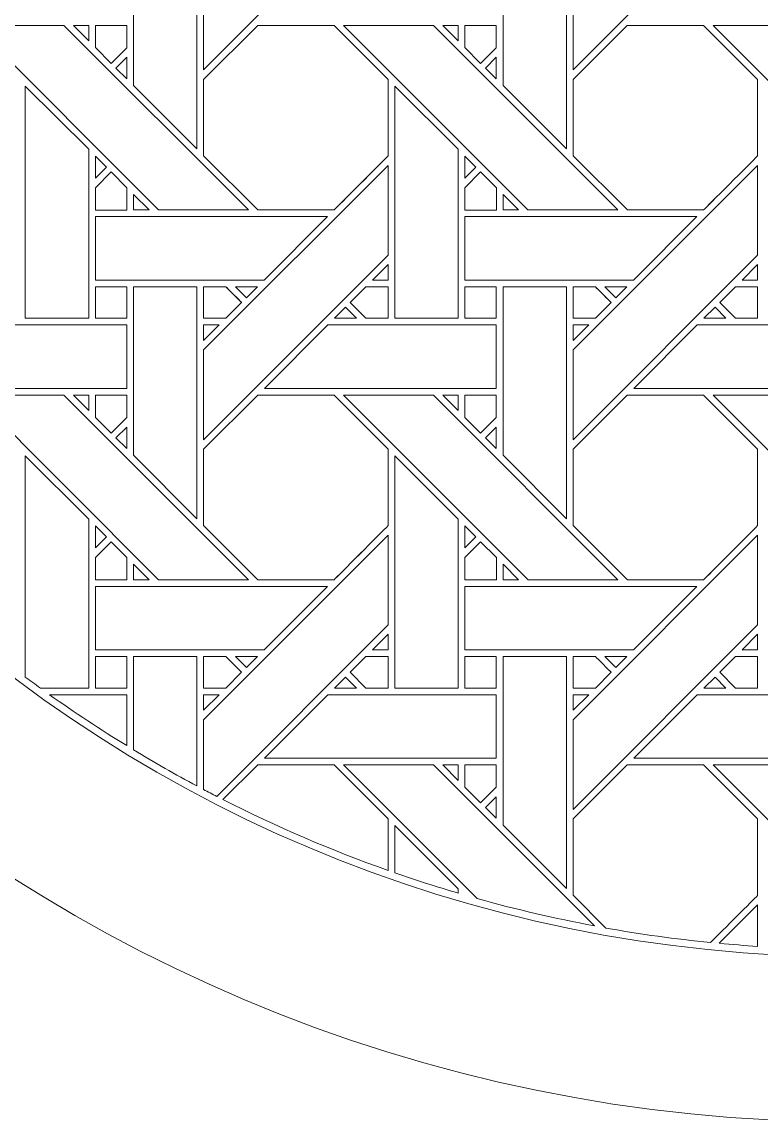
# Model space of a CAD drawing. Header units: inches. Extents: x 8.38 to 16.38, y 5.09 to 13.09.
# Drawn here: x 10.256 to 12.154, y 5.095 to 7.917 of the extents above; entities that cross this region are included whole.
import ezdxf

# ---------------------------------------------------------------- set-up
doc = ezdxf.new("R2010")
doc.units = ezdxf.units.IN
doc.header["$MEASUREMENT"] = 0
doc.layers.add('Design', color=7, linetype='Continuous', lineweight=0)

msp = doc.modelspace()

# ---------------------------------------------------------------- linework, layer by layer
at = {"layer": 'Design'}
for points, knots in [([(12.3829, 13.0948), (10.1737, 13.0948), (8.3829, 11.3039), (8.3829, 9.0948), (8.3829, 6.8856), (10.1737, 5.0948), (12.3829, 5.0948), (14.592, 5.0948), (16.3829, 6.8856), (16.3829, 9.0948), (16.3829, 11.3039), (14.592, 13.0948), (12.3829, 13.0948)], [0, 0, 0, 0, 1, 1, 1, 2, 2, 2, 3, 3, 3, 4, 4, 4, 4]), ([(12.3829, 12.6711), (10.4077, 12.6711), (8.8066, 11.0699), (8.8066, 9.0948), (8.8066, 7.1196), (10.4077, 5.5185), (12.3829, 5.5185), (14.358, 5.5185), (15.9592, 7.1196), (15.9592, 9.0948), (15.9592, 11.0699), (14.358, 12.6711), (12.3829, 12.6711)], [0, 0, 0, 0, 1, 1, 1, 2, 2, 2, 3, 3, 3, 4, 4, 4, 4]), ([(10.7229, 8.0244), (10.7229, 8.0244), (11.1966, 8.498), (11.1966, 8.498), (11.1966, 8.498), (11.1966, 8.2679), (11.1966, 8.2679), (11.1966, 8.2679), (10.7229, 7.7943), (10.7229, 7.7943), (10.7229, 7.7943), (10.7229, 8.0244), (10.7229, 8.0244)], [0, 0, 0, 0, 1, 1, 1, 2, 2, 2, 3, 3, 3, 4, 4, 4, 4]), ([(11.6717, 8.0244), (11.6717, 8.0244), (12.1453, 8.498), (12.1453, 8.498), (12.1453, 8.498), (12.1453, 8.2679), (12.1453, 8.2679), (12.1453, 8.2679), (11.6717, 7.7943), (11.6717, 7.7943), (11.6717, 7.7943), (11.6717, 8.0244), (11.6717, 8.0244)], [0, 0, 0, 0, 1, 1, 1, 2, 2, 2, 3, 3, 3, 4, 4, 4, 4]), ([(10.7058, 8.1865), (10.7058, 8.1865), (10.7058, 7.5914), (10.7058, 7.5914), (10.7058, 7.5914), (10.5429, 7.7543), (10.5429, 7.7543), (10.5429, 7.7543), (10.5429, 8.1865), (10.5429, 8.1865), (10.5429, 8.1865), (10.7058, 8.1865), (10.7058, 8.1865)], [0, 0, 0, 0, 1, 1, 1, 2, 2, 2, 3, 3, 3, 4, 4, 4, 4]), ([(11.6545, 8.1865), (11.6545, 8.1865), (11.6545, 7.5914), (11.6545, 7.5914), (11.6545, 7.5914), (11.4916, 7.7543), (11.4916, 7.7543), (11.4916, 7.7543), (11.4916, 8.1865), (11.4916, 8.1865), (11.4916, 8.1865), (11.6545, 8.1865), (11.6545, 8.1865)], [0, 0, 0, 0, 1, 1, 1, 2, 2, 2, 3, 3, 3, 4, 4, 4, 4]), ([(10.1334, 7.9086), (10.1334, 7.9086), (10.3643, 7.9086), (10.3643, 7.9086), (10.3643, 7.9086), (10.838, 7.435), (10.838, 7.435), (10.838, 7.435), (10.6069, 7.435), (10.6069, 7.435), (10.6069, 7.435), (10.1334, 7.9086), (10.1334, 7.9086)], [0, 0, 0, 0, 1, 1, 1, 2, 2, 2, 3, 3, 3, 4, 4, 4, 4]), ([(10.4279, 7.9086), (10.4279, 7.9086), (10.4279, 7.8688), (10.4279, 7.8688), (10.4279, 7.8688), (10.3884, 7.9086), (10.3884, 7.9086), (10.3884, 7.9086), (10.4279, 7.9086), (10.4279, 7.9086)], [0, 0, 0, 0, 1, 1, 1, 2, 2, 2, 3, 3, 3, 3]), ([(10.5253, 7.9086), (10.5253, 7.9086), (10.5253, 7.851), (10.5253, 7.851), (10.5253, 7.851), (10.4854, 7.8111), (10.4854, 7.8111), (10.4854, 7.8111), (10.445, 7.8514), (10.445, 7.8514), (10.445, 7.8514), (10.445, 7.9086), (10.445, 7.9086), (10.445, 7.9086), (10.5253, 7.9086), (10.5253, 7.9086)], [0, 0, 0, 0, 1, 1, 1, 2, 2, 2, 3, 3, 3, 4, 4, 4, 5, 5, 5, 5]), ([(10.4854, 7.8111), (10.4854, 7.8111), (10.445, 7.8514), (10.445, 7.8514), (10.445, 7.8514), (10.445, 7.9086), (10.445, 7.9086), (10.445, 7.9086), (10.5253, 7.9086), (10.5253, 7.9086), (10.5253, 7.9086), (10.5253, 7.851), (10.5253, 7.851), (10.5253, 7.851), (10.4854, 7.8111), (10.4854, 7.8111)], [0, 0, 0, 0, 1, 1, 1, 2, 2, 2, 3, 3, 3, 4, 4, 4, 5, 5, 5, 5]), ([(10.8616, 7.9086), (10.8616, 7.9086), (11.0578, 7.9086), (11.0578, 7.9086), (11.0578, 7.9086), (11.1966, 7.7699), (11.1966, 7.7699), (11.1966, 7.7699), (11.1966, 7.5737), (11.1966, 7.5737), (11.1788, 7.5557), (11.0669, 7.444), (11.0579, 7.435), (11.0579, 7.435), (10.8622, 7.435), (10.8622, 7.435), (10.8622, 7.435), (10.7229, 7.5742), (10.7229, 7.5742), (10.7229, 7.5742), (10.7229, 7.7699), (10.7229, 7.7699), (10.7229, 7.7699), (10.8616, 7.9086), (10.8616, 7.9086)], [0, 0, 0, 0, 1, 1, 1, 2, 2, 2, 3, 3, 3, 4, 4, 4, 5, 5, 5, 6, 6, 6, 7, 7, 7, 8, 8, 8, 8]), ([(10.7229, 7.5742), (10.7229, 7.5742), (10.7229, 7.7699), (10.7229, 7.7699), (10.7229, 7.7699), (10.8616, 7.9086), (10.8616, 7.9086), (10.8616, 7.9086), (11.0578, 7.9086), (11.0578, 7.9086), (11.0578, 7.9086), (11.1966, 7.7699), (11.1966, 7.7699), (11.1966, 7.7699), (11.1966, 7.5737), (11.1966, 7.5737), (11.1786, 7.5555), (11.0667, 7.4438), (11.0579, 7.435), (11.0579, 7.435), (10.8622, 7.435), (10.8622, 7.435), (10.8622, 7.435), (10.7229, 7.5742), (10.7229, 7.5742)], [0, 0, 0, 0, 1, 1, 1, 2, 2, 2, 3, 3, 3, 4, 4, 4, 5, 5, 5, 6, 6, 6, 7, 7, 7, 8, 8, 8, 8]), ([(11.0821, 7.9086), (11.0821, 7.9086), (11.313, 7.9086), (11.313, 7.9086), (11.313, 7.9086), (11.7867, 7.435), (11.7867, 7.435), (11.7867, 7.435), (11.5556, 7.435), (11.5556, 7.435), (11.5556, 7.435), (11.0821, 7.9086), (11.0821, 7.9086)], [0, 0, 0, 0, 1, 1, 1, 2, 2, 2, 3, 3, 3, 4, 4, 4, 4]), ([(11.3766, 7.9086), (11.3766, 7.9086), (11.3766, 7.8688), (11.3766, 7.8688), (11.3766, 7.8688), (11.3372, 7.9086), (11.3372, 7.9086), (11.3372, 7.9086), (11.3766, 7.9086), (11.3766, 7.9086)], [0, 0, 0, 0, 1, 1, 1, 2, 2, 2, 3, 3, 3, 3]), ([(11.474, 7.9086), (11.474, 7.9086), (11.474, 7.851), (11.474, 7.851), (11.474, 7.851), (11.4341, 7.8111), (11.4341, 7.8111), (11.4341, 7.8111), (11.3938, 7.8514), (11.3938, 7.8514), (11.3938, 7.8514), (11.3938, 7.9086), (11.3938, 7.9086), (11.3938, 7.9086), (11.474, 7.9086), (11.474, 7.9086)], [0, 0, 0, 0, 1, 1, 1, 2, 2, 2, 3, 3, 3, 4, 4, 4, 5, 5, 5, 5]), ([(11.4341, 7.8111), (11.4341, 7.8111), (11.3938, 7.8514), (11.3938, 7.8514), (11.3938, 7.8514), (11.3938, 7.9086), (11.3938, 7.9086), (11.3938, 7.9086), (11.474, 7.9086), (11.474, 7.9086), (11.474, 7.9086), (11.474, 7.851), (11.474, 7.851), (11.474, 7.851), (11.4341, 7.8111), (11.4341, 7.8111)], [0, 0, 0, 0, 1, 1, 1, 2, 2, 2, 3, 3, 3, 4, 4, 4, 5, 5, 5, 5]), ([(11.8104, 7.9086), (11.8104, 7.9086), (12.0066, 7.9086), (12.0066, 7.9086), (12.0066, 7.9086), (12.1453, 7.7699), (12.1453, 7.7699), (12.1453, 7.7699), (12.1453, 7.5737), (12.1453, 7.5737), (12.1275, 7.5557), (12.0156, 7.444), (12.0066, 7.435), (12.0066, 7.435), (11.8109, 7.435), (11.8109, 7.435), (11.8109, 7.435), (11.6717, 7.5742), (11.6717, 7.5742), (11.6717, 7.5742), (11.6717, 7.7699), (11.6717, 7.7699), (11.6717, 7.7699), (11.8104, 7.9086), (11.8104, 7.9086)], [0, 0, 0, 0, 1, 1, 1, 2, 2, 2, 3, 3, 3, 4, 4, 4, 5, 5, 5, 6, 6, 6, 7, 7, 7, 8, 8, 8, 8]), ([(11.6717, 7.5742), (11.6717, 7.5742), (11.6717, 7.7699), (11.6717, 7.7699), (11.6717, 7.7699), (11.8104, 7.9086), (11.8104, 7.9086), (11.8104, 7.9086), (12.0066, 7.9086), (12.0066, 7.9086), (12.0066, 7.9086), (12.1453, 7.7699), (12.1453, 7.7699), (12.1453, 7.7699), (12.1453, 7.5737), (12.1453, 7.5737), (12.1274, 7.5556), (12.0155, 7.4439), (12.0066, 7.435), (12.0066, 7.435), (11.8109, 7.435), (11.8109, 7.435), (11.8109, 7.435), (11.6717, 7.5742), (11.6717, 7.5742)], [0, 0, 0, 0, 1, 1, 1, 2, 2, 2, 3, 3, 3, 4, 4, 4, 5, 5, 5, 6, 6, 6, 7, 7, 7, 8, 8, 8, 8]), ([(12.0308, 7.9086), (12.0308, 7.9086), (12.2618, 7.9086), (12.2618, 7.9086), (12.2618, 7.9086), (12.7354, 7.435), (12.7354, 7.435), (12.7354, 7.435), (12.5044, 7.435), (12.5044, 7.435), (12.5044, 7.435), (12.0308, 7.9086), (12.0308, 7.9086)], [0, 0, 0, 0, 1, 1, 1, 2, 2, 2, 3, 3, 3, 4, 4, 4, 4]), ([(10.5253, 7.8268), (10.5253, 7.8268), (10.5253, 7.7716), (10.5253, 7.7716), (10.5253, 7.7716), (10.4976, 7.799), (10.4976, 7.799), (10.4976, 7.799), (10.5253, 7.8268), (10.5253, 7.8268)], [0, 0, 0, 0, 1, 1, 1, 2, 2, 2, 3, 3, 3, 3]), ([(11.4741, 7.8268), (11.4741, 7.8268), (11.4741, 7.7716), (11.4741, 7.7716), (11.4741, 7.7716), (11.4463, 7.799), (11.4463, 7.799), (11.4463, 7.799), (11.4741, 7.8268), (11.4741, 7.8268)], [0, 0, 0, 0, 1, 1, 1, 2, 2, 2, 3, 3, 3, 3]), ([(10.4278, 7.5906), (10.4278, 7.5906), (10.4278, 7.157), (10.4278, 7.157), (10.4278, 7.157), (10.265, 7.157), (10.265, 7.157), (10.265, 7.157), (10.265, 7.7528), (10.265, 7.7528), (10.265, 7.7528), (10.4278, 7.5906), (10.4278, 7.5906)], [0, 0, 0, 0, 1, 1, 1, 2, 2, 2, 3, 3, 3, 4, 4, 4, 4]), ([(11.3765, 7.5906), (11.3765, 7.5906), (11.3765, 7.157), (11.3765, 7.157), (11.3765, 7.157), (11.2137, 7.157), (11.2137, 7.157), (11.2137, 7.157), (11.2137, 7.7528), (11.2137, 7.7528), (11.2137, 7.7528), (11.3765, 7.5906), (11.3765, 7.5906)], [0, 0, 0, 0, 1, 1, 1, 2, 2, 2, 3, 3, 3, 4, 4, 4, 4]), ([(10.4451, 7.5164), (10.4451, 7.5164), (10.4451, 7.5732), (10.4451, 7.5732), (10.4451, 7.5732), (10.4733, 7.5446), (10.4733, 7.5446), (10.4733, 7.5446), (10.4451, 7.5164), (10.4451, 7.5164)], [0, 0, 0, 0, 1, 1, 1, 2, 2, 2, 3, 3, 3, 3]), ([(11.3938, 7.5164), (11.3938, 7.5164), (11.3938, 7.5732), (11.3938, 7.5732), (11.3938, 7.5732), (11.422, 7.5446), (11.422, 7.5446), (11.422, 7.5446), (11.3938, 7.5164), (11.3938, 7.5164)], [0, 0, 0, 0, 1, 1, 1, 2, 2, 2, 3, 3, 3, 3]), ([(10.7229, 7.0756), (10.7229, 7.0756), (11.1966, 7.5492), (11.1966, 7.5492), (11.1966, 7.5492), (11.1966, 7.3192), (11.1966, 7.3192), (11.1966, 7.3192), (10.7229, 6.8455), (10.7229, 6.8455), (10.7229, 6.8455), (10.7229, 7.0756), (10.7229, 7.0756)], [0, 0, 0, 0, 1, 1, 1, 2, 2, 2, 3, 3, 3, 4, 4, 4, 4]), ([(11.6717, 7.0756), (11.6717, 7.0756), (12.1453, 7.5492), (12.1453, 7.5492), (12.1453, 7.5492), (12.1453, 7.3192), (12.1453, 7.3192), (12.1453, 7.3192), (11.6717, 6.8455), (11.6717, 6.8455), (11.6717, 6.8455), (11.6717, 7.0756), (11.6717, 7.0756)], [0, 0, 0, 0, 1, 1, 1, 2, 2, 2, 3, 3, 3, 4, 4, 4, 4]), ([(10.4451, 7.4347), (10.4451, 7.4347), (10.4451, 7.492), (10.4451, 7.492), (10.4451, 7.492), (10.4854, 7.5323), (10.4854, 7.5323), (10.4854, 7.5323), (10.5257, 7.492), (10.5257, 7.492), (10.5257, 7.492), (10.5257, 7.4347), (10.5257, 7.4347), (10.5257, 7.4347), (10.4451, 7.4347), (10.4451, 7.4347)], [0, 0, 0, 0, 1, 1, 1, 2, 2, 2, 3, 3, 3, 4, 4, 4, 5, 5, 5, 5]), ([(10.4451, 7.4347), (10.4451, 7.4347), (10.4451, 7.492), (10.4451, 7.492), (10.4451, 7.492), (10.4854, 7.5323), (10.4854, 7.5323), (10.4854, 7.5323), (10.5257, 7.492), (10.5257, 7.492), (10.5257, 7.492), (10.5257, 7.4347), (10.5257, 7.4347), (10.5257, 7.4347), (10.4451, 7.4347), (10.4451, 7.4347)], [0, 0, 0, 0, 1, 1, 1, 2, 2, 2, 3, 3, 3, 4, 4, 4, 5, 5, 5, 5]), ([(11.3938, 7.4347), (11.3938, 7.4347), (11.3938, 7.492), (11.3938, 7.492), (11.3938, 7.492), (11.4341, 7.5323), (11.4341, 7.5323), (11.4341, 7.5323), (11.4745, 7.492), (11.4745, 7.492), (11.4745, 7.492), (11.4745, 7.4347), (11.4745, 7.4347), (11.4745, 7.4347), (11.3938, 7.4347), (11.3938, 7.4347)], [0, 0, 0, 0, 1, 1, 1, 2, 2, 2, 3, 3, 3, 4, 4, 4, 5, 5, 5, 5]), ([(11.3938, 7.4347), (11.3938, 7.4347), (11.3938, 7.492), (11.3938, 7.492), (11.3938, 7.492), (11.4341, 7.5323), (11.4341, 7.5323), (11.4341, 7.5323), (11.4745, 7.492), (11.4745, 7.492), (11.4745, 7.492), (11.4745, 7.4347), (11.4745, 7.4347), (11.4745, 7.4347), (11.3938, 7.4347), (11.3938, 7.4347)], [0, 0, 0, 0, 1, 1, 1, 2, 2, 2, 3, 3, 3, 4, 4, 4, 5, 5, 5, 5]), ([(10.5827, 7.4349), (10.5827, 7.4349), (10.543, 7.4349), (10.543, 7.4349), (10.543, 7.4349), (10.543, 7.4747), (10.543, 7.4747), (10.543, 7.4747), (10.5827, 7.4349), (10.5827, 7.4349)], [0, 0, 0, 0, 1, 1, 1, 2, 2, 2, 3, 3, 3, 3]), ([(11.5314, 7.4349), (11.5314, 7.4349), (11.4917, 7.4349), (11.4917, 7.4349), (11.4917, 7.4349), (11.4917, 7.4747), (11.4917, 7.4747), (11.4917, 7.4747), (11.5314, 7.4349), (11.5314, 7.4349)], [0, 0, 0, 0, 1, 1, 1, 2, 2, 2, 3, 3, 3, 3]), ([(10.4451, 7.255), (10.4451, 7.255), (10.4451, 7.4177), (10.4451, 7.4177), (10.4451, 7.4177), (11.0408, 7.4177), (11.0408, 7.4177), (11.0408, 7.4177), (10.8781, 7.255), (10.8781, 7.255), (10.8781, 7.255), (10.4451, 7.255), (10.4451, 7.255)], [0, 0, 0, 0, 1, 1, 1, 2, 2, 2, 3, 3, 3, 4, 4, 4, 4]), ([(11.3938, 7.255), (11.3938, 7.255), (11.3938, 7.4177), (11.3938, 7.4177), (11.3938, 7.4177), (11.9895, 7.4177), (11.9895, 7.4177), (11.9895, 7.4177), (11.8268, 7.255), (11.8268, 7.255), (11.8268, 7.255), (11.3938, 7.255), (11.3938, 7.255)], [0, 0, 0, 0, 1, 1, 1, 2, 2, 2, 3, 3, 3, 4, 4, 4, 4]), ([(11.1568, 7.255), (11.1568, 7.255), (11.1966, 7.2948), (11.1966, 7.2948), (11.1966, 7.2948), (11.1966, 7.255), (11.1966, 7.255), (11.1966, 7.255), (11.1568, 7.255), (11.1568, 7.255)], [0, 0, 0, 0, 1, 1, 1, 2, 2, 2, 3, 3, 3, 3]), ([(12.1056, 7.255), (12.1056, 7.255), (12.1453, 7.2948), (12.1453, 7.2948), (12.1453, 7.2948), (12.1453, 7.255), (12.1453, 7.255), (12.1453, 7.255), (12.1056, 7.255), (12.1056, 7.255)], [0, 0, 0, 0, 1, 1, 1, 2, 2, 2, 3, 3, 3, 3]), ([(10.5253, 7.1569), (10.5253, 7.1569), (10.4451, 7.1569), (10.4451, 7.1569), (10.4451, 7.1569), (10.4451, 7.2377), (10.4451, 7.2377), (10.4451, 7.2377), (10.5253, 7.2377), (10.5253, 7.2377), (10.5253, 7.2377), (10.5253, 7.1569), (10.5253, 7.1569)], [0, 0, 0, 0, 1, 1, 1, 2, 2, 2, 3, 3, 3, 4, 4, 4, 4]), ([(10.4451, 7.2377), (10.4451, 7.2377), (10.5253, 7.2377), (10.5253, 7.2377), (10.5253, 7.2377), (10.5253, 7.1569), (10.5253, 7.1569), (10.5253, 7.1569), (10.4451, 7.1569), (10.4451, 7.1569), (10.4451, 7.1569), (10.4451, 7.2377), (10.4451, 7.2377)], [0, 0, 0, 0, 1, 1, 1, 2, 2, 2, 3, 3, 3, 4, 4, 4, 4]), ([(10.7058, 7.2377), (10.7058, 7.2377), (10.7058, 6.6426), (10.7058, 6.6426), (10.7058, 6.6426), (10.5429, 6.8055), (10.5429, 6.8055), (10.5429, 6.8055), (10.5429, 7.2377), (10.5429, 7.2377), (10.5429, 7.2377), (10.7058, 7.2377), (10.7058, 7.2377)], [0, 0, 0, 0, 1, 1, 1, 2, 2, 2, 3, 3, 3, 4, 4, 4, 4]), ([(10.78, 7.2377), (10.7851, 7.2326), (10.8159, 7.2018), (10.8203, 7.1974), (10.8203, 7.1974), (10.7799, 7.1569), (10.7799, 7.1569), (10.7799, 7.1569), (10.7229, 7.1569), (10.7229, 7.1569), (10.7229, 7.1569), (10.7229, 7.2377), (10.7229, 7.2377), (10.7229, 7.2377), (10.78, 7.2377), (10.78, 7.2377)], [0, 0, 0, 0, 1, 1, 1, 2, 2, 2, 3, 3, 3, 4, 4, 4, 5, 5, 5, 5]), ([(10.8203, 7.1974), (10.8203, 7.1974), (10.7799, 7.1569), (10.7799, 7.1569), (10.7799, 7.1569), (10.7229, 7.1569), (10.7229, 7.1569), (10.7229, 7.1569), (10.7229, 7.2377), (10.7229, 7.2377), (10.7229, 7.2377), (10.78, 7.2377), (10.78, 7.2377), (10.7855, 7.2323), (10.8203, 7.1974), (10.8203, 7.1974)], [0, 0, 0, 0, 1, 1, 1, 2, 2, 2, 3, 3, 3, 4, 4, 4, 5, 5, 5, 5]), ([(10.8044, 7.2377), (10.8044, 7.2377), (10.8608, 7.2377), (10.8608, 7.2377), (10.8608, 7.2377), (10.8325, 7.2096), (10.8325, 7.2096), (10.8325, 7.2096), (10.8044, 7.2377), (10.8044, 7.2377)], [0, 0, 0, 0, 1, 1, 1, 2, 2, 2, 3, 3, 3, 3]), ([(11.1395, 7.1569), (11.1395, 7.1569), (11.0991, 7.1973), (11.0991, 7.1973), (11.0991, 7.1973), (11.1396, 7.2377), (11.1396, 7.2377), (11.1396, 7.2377), (11.1966, 7.2377), (11.1966, 7.2377), (11.1966, 7.2377), (11.1966, 7.1569), (11.1966, 7.1569), (11.1966, 7.1569), (11.1395, 7.1569), (11.1395, 7.1569)], [0, 0, 0, 0, 1, 1, 1, 2, 2, 2, 3, 3, 3, 4, 4, 4, 5, 5, 5, 5]), ([(11.0991, 7.1973), (11.0991, 7.1973), (11.1396, 7.2377), (11.1396, 7.2377), (11.1396, 7.2377), (11.1966, 7.2377), (11.1966, 7.2377), (11.1966, 7.2377), (11.1966, 7.1569), (11.1966, 7.1569), (11.1966, 7.1569), (11.1395, 7.1569), (11.1395, 7.1569), (11.1395, 7.1569), (11.0991, 7.1973), (11.0991, 7.1973)], [0, 0, 0, 0, 1, 1, 1, 2, 2, 2, 3, 3, 3, 4, 4, 4, 5, 5, 5, 5]), ([(11.474, 7.1569), (11.474, 7.1569), (11.3938, 7.1569), (11.3938, 7.1569), (11.3938, 7.1569), (11.3938, 7.2377), (11.3938, 7.2377), (11.3938, 7.2377), (11.474, 7.2377), (11.474, 7.2377), (11.474, 7.2377), (11.474, 7.1569), (11.474, 7.1569)], [0, 0, 0, 0, 1, 1, 1, 2, 2, 2, 3, 3, 3, 4, 4, 4, 4]), ([(11.3938, 7.2377), (11.3938, 7.2377), (11.474, 7.2377), (11.474, 7.2377), (11.474, 7.2377), (11.474, 7.1569), (11.474, 7.1569), (11.474, 7.1569), (11.3938, 7.1569), (11.3938, 7.1569), (11.3938, 7.1569), (11.3938, 7.2377), (11.3938, 7.2377)], [0, 0, 0, 0, 1, 1, 1, 2, 2, 2, 3, 3, 3, 4, 4, 4, 4]), ([(11.6545, 7.2377), (11.6545, 7.2377), (11.6545, 6.6426), (11.6545, 6.6426), (11.6545, 6.6426), (11.4916, 6.8055), (11.4916, 6.8055), (11.4916, 6.8055), (11.4916, 7.2377), (11.4916, 7.2377), (11.4916, 7.2377), (11.6545, 7.2377), (11.6545, 7.2377)], [0, 0, 0, 0, 1, 1, 1, 2, 2, 2, 3, 3, 3, 4, 4, 4, 4]), ([(11.7287, 7.2377), (11.7339, 7.2326), (11.7646, 7.2018), (11.7691, 7.1974), (11.7691, 7.1974), (11.7286, 7.1569), (11.7286, 7.1569), (11.7286, 7.1569), (11.6717, 7.1569), (11.6717, 7.1569), (11.6717, 7.1569), (11.6717, 7.2377), (11.6717, 7.2377), (11.6717, 7.2377), (11.7287, 7.2377), (11.7287, 7.2377)], [0, 0, 0, 0, 1, 1, 1, 2, 2, 2, 3, 3, 3, 4, 4, 4, 5, 5, 5, 5]), ([(11.6717, 7.2377), (11.6717, 7.2377), (11.7287, 7.2377), (11.7287, 7.2377), (11.734, 7.2325), (11.7648, 7.2017), (11.7691, 7.1974), (11.7691, 7.1974), (11.7286, 7.1569), (11.7286, 7.1569), (11.7286, 7.1569), (11.6717, 7.1569), (11.6717, 7.1569), (11.6717, 7.1569), (11.6717, 7.2377), (11.6717, 7.2377)], [0, 0, 0, 0, 1, 1, 1, 2, 2, 2, 3, 3, 3, 4, 4, 4, 5, 5, 5, 5]), ([(11.8096, 7.2377), (11.8096, 7.2377), (11.7813, 7.2096), (11.7813, 7.2096), (11.7813, 7.2096), (11.7531, 7.2377), (11.7531, 7.2377), (11.7531, 7.2377), (11.8096, 7.2377), (11.8096, 7.2377)], [0, 0, 0, 0, 1, 1, 1, 2, 2, 2, 3, 3, 3, 3]), ([(12.1453, 7.2377), (12.1453, 7.2377), (12.1453, 7.1569), (12.1453, 7.1569), (12.1453, 7.1569), (12.0882, 7.1569), (12.0882, 7.1569), (12.0882, 7.1569), (12.0479, 7.1973), (12.0479, 7.1973), (12.0479, 7.1973), (12.0883, 7.2377), (12.0883, 7.2377), (12.0883, 7.2377), (12.1453, 7.2377), (12.1453, 7.2377)], [0, 0, 0, 0, 1, 1, 1, 2, 2, 2, 3, 3, 3, 4, 4, 4, 5, 5, 5, 5]), ([(12.0479, 7.1973), (12.0479, 7.1973), (12.0883, 7.2377), (12.0883, 7.2377), (12.0883, 7.2377), (12.1453, 7.2377), (12.1453, 7.2377), (12.1453, 7.2377), (12.1453, 7.1569), (12.1453, 7.1569), (12.1453, 7.1569), (12.0882, 7.1569), (12.0882, 7.1569), (12.0882, 7.1569), (12.0479, 7.1973), (12.0479, 7.1973)], [0, 0, 0, 0, 1, 1, 1, 2, 2, 2, 3, 3, 3, 4, 4, 4, 5, 5, 5, 5]), ([(11.1153, 7.157), (11.1153, 7.157), (11.0588, 7.157), (11.0588, 7.157), (11.0588, 7.157), (11.087, 7.1852), (11.087, 7.1852), (11.087, 7.1852), (11.1153, 7.157), (11.1153, 7.157)], [0, 0, 0, 0, 1, 1, 1, 2, 2, 2, 3, 3, 3, 3]), ([(12.064, 7.157), (12.064, 7.157), (12.0075, 7.157), (12.0075, 7.157), (12.0075, 7.157), (12.0358, 7.1852), (12.0358, 7.1852), (12.0358, 7.1852), (12.064, 7.157), (12.064, 7.157)], [0, 0, 0, 0, 1, 1, 1, 2, 2, 2, 3, 3, 3, 3]), ([(9.93, 6.977), (9.93, 6.977), (10.0929, 7.1398), (10.0929, 7.1398), (10.0929, 7.1398), (10.5253, 7.1398), (10.5253, 7.1398), (10.5253, 7.1398), (10.5253, 6.977), (10.5253, 6.977), (10.5253, 6.977), (9.93, 6.977), (9.93, 6.977)], [0, 0, 0, 0, 1, 1, 1, 2, 2, 2, 3, 3, 3, 4, 4, 4, 4]), ([(10.7628, 7.1398), (10.7628, 7.1398), (10.7229, 7.1), (10.7229, 7.1), (10.7229, 7.1), (10.7229, 7.1398), (10.7229, 7.1398), (10.7229, 7.1398), (10.7628, 7.1398), (10.7628, 7.1398)], [0, 0, 0, 0, 1, 1, 1, 2, 2, 2, 3, 3, 3, 3]), ([(10.8788, 6.977), (10.8788, 6.977), (11.0416, 7.1398), (11.0416, 7.1398), (11.0416, 7.1398), (11.4741, 7.1398), (11.4741, 7.1398), (11.4741, 7.1398), (11.4741, 6.977), (11.4741, 6.977), (11.4741, 6.977), (10.8788, 6.977), (10.8788, 6.977)], [0, 0, 0, 0, 1, 1, 1, 2, 2, 2, 3, 3, 3, 4, 4, 4, 4]), ([(11.7115, 7.1398), (11.7115, 7.1398), (11.6717, 7.1), (11.6717, 7.1), (11.6717, 7.1), (11.6717, 7.1398), (11.6717, 7.1398), (11.6717, 7.1398), (11.7115, 7.1398), (11.7115, 7.1398)], [0, 0, 0, 0, 1, 1, 1, 2, 2, 2, 3, 3, 3, 3]), ([(11.9904, 7.1398), (11.9904, 7.1398), (12.4228, 7.1398), (12.4228, 7.1398), (12.4228, 7.1398), (12.4228, 6.977), (12.4228, 6.977), (12.4228, 6.977), (11.8275, 6.977), (11.8275, 6.977), (11.8275, 6.977), (11.9904, 7.1398), (11.9904, 7.1398)], [0, 0, 0, 0, 1, 1, 1, 2, 2, 2, 3, 3, 3, 4, 4, 4, 4]), ([(10.1334, 6.9599), (10.1334, 6.9599), (10.3643, 6.9599), (10.3643, 6.9599), (10.3643, 6.9599), (10.838, 6.4862), (10.838, 6.4862), (10.838, 6.4862), (10.6069, 6.4862), (10.6069, 6.4862), (10.6069, 6.4862), (10.1334, 6.9599), (10.1334, 6.9599)], [0, 0, 0, 0, 1, 1, 1, 2, 2, 2, 3, 3, 3, 4, 4, 4, 4]), ([(10.4279, 6.9599), (10.4279, 6.9599), (10.4279, 6.9201), (10.4279, 6.9201), (10.4279, 6.9201), (10.3884, 6.9599), (10.3884, 6.9599), (10.3884, 6.9599), (10.4279, 6.9599), (10.4279, 6.9599)], [0, 0, 0, 0, 1, 1, 1, 2, 2, 2, 3, 3, 3, 3]), ([(10.445, 6.9599), (10.445, 6.9599), (10.5253, 6.9599), (10.5253, 6.9599), (10.5253, 6.9599), (10.5253, 6.9023), (10.5253, 6.9023), (10.5253, 6.9023), (10.4854, 6.8623), (10.4854, 6.8623), (10.4854, 6.8623), (10.445, 6.9027), (10.445, 6.9027), (10.445, 6.9027), (10.445, 6.9599), (10.445, 6.9599)], [0, 0, 0, 0, 1, 1, 1, 2, 2, 2, 3, 3, 3, 4, 4, 4, 5, 5, 5, 5]), ([(10.4854, 6.8623), (10.4854, 6.8623), (10.445, 6.9027), (10.445, 6.9027), (10.445, 6.9027), (10.445, 6.9599), (10.445, 6.9599), (10.445, 6.9599), (10.5253, 6.9599), (10.5253, 6.9599), (10.5253, 6.9599), (10.5253, 6.9023), (10.5253, 6.9023), (10.5253, 6.9023), (10.4854, 6.8623), (10.4854, 6.8623)], [0, 0, 0, 0, 1, 1, 1, 2, 2, 2, 3, 3, 3, 4, 4, 4, 5, 5, 5, 5]), ([(10.7229, 6.6255), (10.7229, 6.6255), (10.7229, 6.8211), (10.7229, 6.8211), (10.7229, 6.8211), (10.8616, 6.9598), (10.8616, 6.9598), (10.8616, 6.9598), (11.0578, 6.9598), (11.0578, 6.9598), (11.0578, 6.9598), (11.1966, 6.8211), (11.1966, 6.8211), (11.1966, 6.8211), (11.1966, 6.6249), (11.1966, 6.6249), (11.1788, 6.607), (11.0669, 6.4952), (11.0579, 6.4862), (11.0579, 6.4862), (10.8622, 6.4862), (10.8622, 6.4862), (10.8622, 6.4862), (10.7229, 6.6255), (10.7229, 6.6255)], [0, 0, 0, 0, 1, 1, 1, 2, 2, 2, 3, 3, 3, 4, 4, 4, 5, 5, 5, 6, 6, 6, 7, 7, 7, 8, 8, 8, 8]), ([(10.7229, 6.8211), (10.7229, 6.8211), (10.8616, 6.9598), (10.8616, 6.9598), (10.8616, 6.9598), (11.0578, 6.9598), (11.0578, 6.9598), (11.0578, 6.9598), (11.1966, 6.8211), (11.1966, 6.8211), (11.1966, 6.8211), (11.1966, 6.6249), (11.1966, 6.6249), (11.1784, 6.6066), (11.0666, 6.4949), (11.0579, 6.4862), (11.0579, 6.4862), (10.8622, 6.4862), (10.8622, 6.4862), (10.8622, 6.4862), (10.7229, 6.6255), (10.7229, 6.6255), (10.7229, 6.6255), (10.7229, 6.8211), (10.7229, 6.8211)], [0, 0, 0, 0, 1, 1, 1, 2, 2, 2, 3, 3, 3, 4, 4, 4, 5, 5, 5, 6, 6, 6, 7, 7, 7, 8, 8, 8, 8]), ([(11.0821, 6.9599), (11.0821, 6.9599), (11.313, 6.9599), (11.313, 6.9599), (11.313, 6.9599), (11.7867, 6.4862), (11.7867, 6.4862), (11.7867, 6.4862), (11.5557, 6.4862), (11.5557, 6.4862), (11.5557, 6.4862), (11.0821, 6.9599), (11.0821, 6.9599)], [0, 0, 0, 0, 1, 1, 1, 2, 2, 2, 3, 3, 3, 4, 4, 4, 4]), ([(11.3766, 6.9599), (11.3766, 6.9599), (11.3766, 6.9201), (11.3766, 6.9201), (11.3766, 6.9201), (11.3372, 6.9599), (11.3372, 6.9599), (11.3372, 6.9599), (11.3766, 6.9599), (11.3766, 6.9599)], [0, 0, 0, 0, 1, 1, 1, 2, 2, 2, 3, 3, 3, 3]), ([(11.474, 6.9599), (11.474, 6.9599), (11.474, 6.9023), (11.474, 6.9023), (11.474, 6.9023), (11.4341, 6.8623), (11.4341, 6.8623), (11.4341, 6.8623), (11.3938, 6.9027), (11.3938, 6.9027), (11.3938, 6.9027), (11.3938, 6.9599), (11.3938, 6.9599), (11.3938, 6.9599), (11.474, 6.9599), (11.474, 6.9599)], [0, 0, 0, 0, 1, 1, 1, 2, 2, 2, 3, 3, 3, 4, 4, 4, 5, 5, 5, 5]), ([(11.4341, 6.8623), (11.4341, 6.8623), (11.3938, 6.9027), (11.3938, 6.9027), (11.3938, 6.9027), (11.3938, 6.9599), (11.3938, 6.9599), (11.3938, 6.9599), (11.474, 6.9599), (11.474, 6.9599), (11.474, 6.9599), (11.474, 6.9023), (11.474, 6.9023), (11.474, 6.9023), (11.4341, 6.8623), (11.4341, 6.8623)], [0, 0, 0, 0, 1, 1, 1, 2, 2, 2, 3, 3, 3, 4, 4, 4, 5, 5, 5, 5]), ([(11.8104, 6.9598), (11.8104, 6.9598), (12.0066, 6.9598), (12.0066, 6.9598), (12.0066, 6.9598), (12.1453, 6.8211), (12.1453, 6.8211), (12.1453, 6.8211), (12.1453, 6.6249), (12.1453, 6.6249), (12.1275, 6.607), (12.0156, 6.4952), (12.0066, 6.4862), (12.0066, 6.4862), (11.8109, 6.4862), (11.8109, 6.4862), (11.8109, 6.4862), (11.6717, 6.6255), (11.6717, 6.6255), (11.6717, 6.6255), (11.6717, 6.8211), (11.6717, 6.8211), (11.6717, 6.8211), (11.8104, 6.9598), (11.8104, 6.9598)], [0, 0, 0, 0, 1, 1, 1, 2, 2, 2, 3, 3, 3, 4, 4, 4, 5, 5, 5, 6, 6, 6, 7, 7, 7, 8, 8, 8, 8]), ([(11.6717, 6.6255), (11.6717, 6.6255), (11.6717, 6.8211), (11.6717, 6.8211), (11.6717, 6.8211), (11.8104, 6.9598), (11.8104, 6.9598), (11.8104, 6.9598), (12.0066, 6.9598), (12.0066, 6.9598), (12.0066, 6.9598), (12.1453, 6.8211), (12.1453, 6.8211), (12.1453, 6.8211), (12.1453, 6.6249), (12.1453, 6.6249), (12.1272, 6.6066), (12.0153, 6.4949), (12.0066, 6.4862), (12.0066, 6.4862), (11.8109, 6.4862), (11.8109, 6.4862), (11.8109, 6.4862), (11.6717, 6.6255), (11.6717, 6.6255)], [0, 0, 0, 0, 1, 1, 1, 2, 2, 2, 3, 3, 3, 4, 4, 4, 5, 5, 5, 6, 6, 6, 7, 7, 7, 8, 8, 8, 8]), ([(12.0308, 6.9599), (12.0308, 6.9599), (12.2618, 6.9599), (12.2618, 6.9599), (12.2618, 6.9599), (12.7354, 6.4862), (12.7354, 6.4862), (12.7354, 6.4862), (12.5044, 6.4862), (12.5044, 6.4862), (12.5044, 6.4862), (12.0308, 6.9599), (12.0308, 6.9599)], [0, 0, 0, 0, 1, 1, 1, 2, 2, 2, 3, 3, 3, 4, 4, 4, 4]), ([(10.5253, 6.878), (10.5253, 6.878), (10.5253, 6.8229), (10.5253, 6.8229), (10.5253, 6.8229), (10.4976, 6.8503), (10.4976, 6.8503), (10.4976, 6.8503), (10.5253, 6.878), (10.5253, 6.878)], [0, 0, 0, 0, 1, 1, 1, 2, 2, 2, 3, 3, 3, 3]), ([(11.4741, 6.878), (11.4741, 6.878), (11.4741, 6.8229), (11.4741, 6.8229), (11.4741, 6.8229), (11.4463, 6.8503), (11.4463, 6.8503), (11.4463, 6.8503), (11.4741, 6.878), (11.4741, 6.878)], [0, 0, 0, 0, 1, 1, 1, 2, 2, 2, 3, 3, 3, 3]), ([(10.265, 6.2364), (10.265, 6.2364), (10.265, 6.8041), (10.265, 6.8041), (10.265, 6.8041), (10.4278, 6.6419), (10.4278, 6.6419), (10.4278, 6.6419), (10.4278, 6.2082), (10.4278, 6.2082), (10.4278, 6.2082), (10.3036, 6.2082), (10.3036, 6.2082), (10.2907, 6.2175), (10.2778, 6.2269), (10.265, 6.2364)], [0, 0, 0, 0, 1, 1, 1, 2, 2, 2, 3, 3, 3, 4, 4, 4, 5, 5, 5, 5]), ([(11.3765, 6.6419), (11.3765, 6.6419), (11.3765, 6.2082), (11.3765, 6.2082), (11.3765, 6.2082), (11.2137, 6.2082), (11.2137, 6.2082), (11.2137, 6.2082), (11.2137, 6.8041), (11.2137, 6.8041), (11.2137, 6.8041), (11.3765, 6.6419), (11.3765, 6.6419)], [0, 0, 0, 0, 1, 1, 1, 2, 2, 2, 3, 3, 3, 4, 4, 4, 4]), ([(10.4733, 6.5958), (10.4733, 6.5958), (10.4451, 6.5677), (10.4451, 6.5677), (10.4451, 6.5677), (10.4451, 6.6244), (10.4451, 6.6244), (10.4451, 6.6244), (10.4733, 6.5958), (10.4733, 6.5958)], [0, 0, 0, 0, 1, 1, 1, 2, 2, 2, 3, 3, 3, 3]), ([(11.3938, 6.5677), (11.3938, 6.5677), (11.3938, 6.6244), (11.3938, 6.6244), (11.3938, 6.6244), (11.422, 6.5958), (11.422, 6.5958), (11.422, 6.5958), (11.3938, 6.5677), (11.3938, 6.5677)], [0, 0, 0, 0, 1, 1, 1, 2, 2, 2, 3, 3, 3, 3]), ([(10.4451, 6.486), (10.4451, 6.486), (10.4451, 6.5433), (10.4451, 6.5433), (10.4451, 6.5433), (10.4854, 6.5836), (10.4854, 6.5836), (10.4854, 6.5836), (10.5257, 6.5433), (10.5257, 6.5433), (10.5257, 6.5433), (10.5257, 6.486), (10.5257, 6.486), (10.5257, 6.486), (10.4451, 6.486), (10.4451, 6.486)], [0, 0, 0, 0, 1, 1, 1, 2, 2, 2, 3, 3, 3, 4, 4, 4, 5, 5, 5, 5]), ([(10.4451, 6.5433), (10.4451, 6.5433), (10.4854, 6.5836), (10.4854, 6.5836), (10.4854, 6.5836), (10.5257, 6.5433), (10.5257, 6.5433), (10.5257, 6.5433), (10.5257, 6.486), (10.5257, 6.486), (10.5257, 6.486), (10.4451, 6.486), (10.4451, 6.486), (10.4451, 6.486), (10.4451, 6.5433), (10.4451, 6.5433)], [0, 0, 0, 0, 1, 1, 1, 2, 2, 2, 3, 3, 3, 4, 4, 4, 5, 5, 5, 5]), ([(10.7229, 5.9479), (10.7229, 5.9479), (10.7229, 6.1269), (10.7229, 6.1269), (10.7229, 6.1269), (11.1966, 6.6005), (11.1966, 6.6005), (11.1966, 6.6005), (11.1966, 6.3705), (11.1966, 6.3705), (11.1966, 6.3705), (10.7564, 5.9302), (10.7564, 5.9302), (10.7452, 5.936), (10.7341, 5.942), (10.7229, 5.9479)], [0, 0, 0, 0, 1, 1, 1, 2, 2, 2, 3, 3, 3, 4, 4, 4, 5, 5, 5, 5]), ([(11.3938, 6.486), (11.3938, 6.486), (11.3938, 6.5433), (11.3938, 6.5433), (11.3938, 6.5433), (11.4341, 6.5836), (11.4341, 6.5836), (11.4341, 6.5836), (11.4745, 6.5433), (11.4745, 6.5433), (11.4745, 6.5433), (11.4745, 6.486), (11.4745, 6.486), (11.4745, 6.486), (11.3938, 6.486), (11.3938, 6.486)], [0, 0, 0, 0, 1, 1, 1, 2, 2, 2, 3, 3, 3, 4, 4, 4, 5, 5, 5, 5]), ([(11.3938, 6.486), (11.3938, 6.486), (11.3938, 6.5433), (11.3938, 6.5433), (11.3938, 6.5433), (11.4341, 6.5836), (11.4341, 6.5836), (11.4341, 6.5836), (11.4745, 6.5433), (11.4745, 6.5433), (11.4745, 6.5433), (11.4745, 6.486), (11.4745, 6.486), (11.4745, 6.486), (11.3938, 6.486), (11.3938, 6.486)], [0, 0, 0, 0, 1, 1, 1, 2, 2, 2, 3, 3, 3, 4, 4, 4, 5, 5, 5, 5]), ([(11.6717, 6.1269), (11.6717, 6.1269), (12.1453, 6.6005), (12.1453, 6.6005), (12.1453, 6.6005), (12.1453, 6.3705), (12.1453, 6.3705), (12.1453, 6.3705), (11.6717, 5.8968), (11.6717, 5.8968), (11.6717, 5.8968), (11.6717, 6.1269), (11.6717, 6.1269)], [0, 0, 0, 0, 1, 1, 1, 2, 2, 2, 3, 3, 3, 4, 4, 4, 4]), ([(10.5827, 6.4862), (10.5827, 6.4862), (10.543, 6.4862), (10.543, 6.4862), (10.543, 6.4862), (10.543, 6.526), (10.543, 6.526), (10.543, 6.526), (10.5827, 6.4862), (10.5827, 6.4862)], [0, 0, 0, 0, 1, 1, 1, 2, 2, 2, 3, 3, 3, 3]), ([(11.5314, 6.4862), (11.5314, 6.4862), (11.4917, 6.4862), (11.4917, 6.4862), (11.4917, 6.4862), (11.4917, 6.526), (11.4917, 6.526), (11.4917, 6.526), (11.5314, 6.4862), (11.5314, 6.4862)], [0, 0, 0, 0, 1, 1, 1, 2, 2, 2, 3, 3, 3, 3]), ([(10.4451, 6.3063), (10.4451, 6.3063), (10.4451, 6.469), (10.4451, 6.469), (10.4451, 6.469), (11.0408, 6.469), (11.0408, 6.469), (11.0408, 6.469), (10.8781, 6.3063), (10.8781, 6.3063), (10.8781, 6.3063), (10.4451, 6.3063), (10.4451, 6.3063)], [0, 0, 0, 0, 1, 1, 1, 2, 2, 2, 3, 3, 3, 4, 4, 4, 4]), ([(11.3938, 6.3063), (11.3938, 6.3063), (11.3938, 6.469), (11.3938, 6.469), (11.3938, 6.469), (11.9895, 6.469), (11.9895, 6.469), (11.9895, 6.469), (11.8268, 6.3063), (11.8268, 6.3063), (11.8268, 6.3063), (11.3938, 6.3063), (11.3938, 6.3063)], [0, 0, 0, 0, 1, 1, 1, 2, 2, 2, 3, 3, 3, 4, 4, 4, 4]), ([(11.1568, 6.3063), (11.1568, 6.3063), (11.1966, 6.3461), (11.1966, 6.3461), (11.1966, 6.3461), (11.1966, 6.3063), (11.1966, 6.3063), (11.1966, 6.3063), (11.1568, 6.3063), (11.1568, 6.3063)], [0, 0, 0, 0, 1, 1, 1, 2, 2, 2, 3, 3, 3, 3]), ([(12.1056, 6.3063), (12.1056, 6.3063), (12.1453, 6.3461), (12.1453, 6.3461), (12.1453, 6.3461), (12.1453, 6.3063), (12.1453, 6.3063), (12.1453, 6.3063), (12.1056, 6.3063), (12.1056, 6.3063)], [0, 0, 0, 0, 1, 1, 1, 2, 2, 2, 3, 3, 3, 3]), ([(10.5253, 6.289), (10.5253, 6.289), (10.5253, 6.2082), (10.5253, 6.2082), (10.5253, 6.2082), (10.4451, 6.2082), (10.4451, 6.2082), (10.4451, 6.2082), (10.4451, 6.289), (10.4451, 6.289), (10.4451, 6.289), (10.5253, 6.289), (10.5253, 6.289)], [0, 0, 0, 0, 1, 1, 1, 2, 2, 2, 3, 3, 3, 4, 4, 4, 4]), ([(10.4451, 6.289), (10.4451, 6.289), (10.5253, 6.289), (10.5253, 6.289), (10.5253, 6.289), (10.5253, 6.2082), (10.5253, 6.2082), (10.5253, 6.2082), (10.4451, 6.2082), (10.4451, 6.2082), (10.4451, 6.2082), (10.4451, 6.289), (10.4451, 6.289)], [0, 0, 0, 0, 1, 1, 1, 2, 2, 2, 3, 3, 3, 4, 4, 4, 4]), ([(10.7058, 6.289), (10.7058, 6.289), (10.7058, 5.9569), (10.7058, 5.9569), (10.6506, 5.9864), (10.5963, 6.0173), (10.5429, 6.0496), (10.5429, 6.0496), (10.5429, 6.289), (10.5429, 6.289), (10.5429, 6.289), (10.7058, 6.289), (10.7058, 6.289)], [0, 0, 0, 0, 1, 1, 1, 2, 2, 2, 3, 3, 3, 4, 4, 4, 4]), ([(10.8203, 6.2486), (10.8203, 6.2486), (10.7799, 6.2082), (10.7799, 6.2082), (10.7799, 6.2082), (10.7229, 6.2082), (10.7229, 6.2082), (10.7229, 6.2082), (10.7229, 6.289), (10.7229, 6.289), (10.7229, 6.289), (10.78, 6.289), (10.78, 6.289), (10.7851, 6.2839), (10.8159, 6.2531), (10.8203, 6.2486)], [0, 0, 0, 0, 1, 1, 1, 2, 2, 2, 3, 3, 3, 4, 4, 4, 5, 5, 5, 5]), ([(10.7229, 6.2082), (10.7229, 6.2082), (10.7229, 6.289), (10.7229, 6.289), (10.7229, 6.289), (10.78, 6.289), (10.78, 6.289), (10.7855, 6.2835), (10.8203, 6.2486), (10.8203, 6.2486), (10.8203, 6.2486), (10.7799, 6.2082), (10.7799, 6.2082), (10.7799, 6.2082), (10.7229, 6.2082), (10.7229, 6.2082)], [0, 0, 0, 0, 1, 1, 1, 2, 2, 2, 3, 3, 3, 4, 4, 4, 5, 5, 5, 5]), ([(10.8044, 6.289), (10.8044, 6.289), (10.8608, 6.289), (10.8608, 6.289), (10.8608, 6.289), (10.8325, 6.2608), (10.8325, 6.2608), (10.8325, 6.2608), (10.8044, 6.289), (10.8044, 6.289)], [0, 0, 0, 0, 1, 1, 1, 2, 2, 2, 3, 3, 3, 3]), ([(11.1396, 6.289), (11.1396, 6.289), (11.1966, 6.289), (11.1966, 6.289), (11.1966, 6.289), (11.1966, 6.2082), (11.1966, 6.2082), (11.1966, 6.2082), (11.1395, 6.2082), (11.1395, 6.2082), (11.1395, 6.2082), (11.0991, 6.2486), (11.0991, 6.2486), (11.0991, 6.2486), (11.1396, 6.289), (11.1396, 6.289)], [0, 0, 0, 0, 1, 1, 1, 2, 2, 2, 3, 3, 3, 4, 4, 4, 5, 5, 5, 5]), ([(11.0991, 6.2486), (11.0991, 6.2486), (11.1396, 6.289), (11.1396, 6.289), (11.1396, 6.289), (11.1966, 6.289), (11.1966, 6.289), (11.1966, 6.289), (11.1966, 6.2082), (11.1966, 6.2082), (11.1966, 6.2082), (11.1395, 6.2082), (11.1395, 6.2082), (11.1395, 6.2082), (11.0991, 6.2486), (11.0991, 6.2486)], [0, 0, 0, 0, 1, 1, 1, 2, 2, 2, 3, 3, 3, 4, 4, 4, 5, 5, 5, 5]), ([(11.474, 6.289), (11.474, 6.289), (11.474, 6.2082), (11.474, 6.2082), (11.474, 6.2082), (11.3938, 6.2082), (11.3938, 6.2082), (11.3938, 6.2082), (11.3938, 6.289), (11.3938, 6.289), (11.3938, 6.289), (11.474, 6.289), (11.474, 6.289)], [0, 0, 0, 0, 1, 1, 1, 2, 2, 2, 3, 3, 3, 4, 4, 4, 4]), ([(11.3938, 6.289), (11.3938, 6.289), (11.474, 6.289), (11.474, 6.289), (11.474, 6.289), (11.474, 6.2082), (11.474, 6.2082), (11.474, 6.2082), (11.3938, 6.2082), (11.3938, 6.2082), (11.3938, 6.2082), (11.3938, 6.289), (11.3938, 6.289)], [0, 0, 0, 0, 1, 1, 1, 2, 2, 2, 3, 3, 3, 4, 4, 4, 4]), ([(11.6545, 6.289), (11.6545, 6.289), (11.6545, 5.6939), (11.6545, 5.6939), (11.6545, 5.6939), (11.4916, 5.8568), (11.4916, 5.8568), (11.4916, 5.8568), (11.4916, 6.289), (11.4916, 6.289), (11.4916, 6.289), (11.6545, 6.289), (11.6545, 6.289)], [0, 0, 0, 0, 1, 1, 1, 2, 2, 2, 3, 3, 3, 4, 4, 4, 4]), ([(11.7287, 6.289), (11.7339, 6.2839), (11.7646, 6.2531), (11.7691, 6.2486), (11.7691, 6.2486), (11.7286, 6.2082), (11.7286, 6.2082), (11.7286, 6.2082), (11.6717, 6.2082), (11.6717, 6.2082), (11.6717, 6.2082), (11.6717, 6.289), (11.6717, 6.289), (11.6717, 6.289), (11.7287, 6.289), (11.7287, 6.289)], [0, 0, 0, 0, 1, 1, 1, 2, 2, 2, 3, 3, 3, 4, 4, 4, 5, 5, 5, 5]), ([(11.7691, 6.2486), (11.7691, 6.2486), (11.7286, 6.2082), (11.7286, 6.2082), (11.7286, 6.2082), (11.6717, 6.2082), (11.6717, 6.2082), (11.6717, 6.2082), (11.6717, 6.289), (11.6717, 6.289), (11.6717, 6.289), (11.7287, 6.289), (11.7287, 6.289), (11.734, 6.2838), (11.7647, 6.253), (11.7691, 6.2486)], [0, 0, 0, 0, 1, 1, 1, 2, 2, 2, 3, 3, 3, 4, 4, 4, 5, 5, 5, 5]), ([(11.7531, 6.289), (11.7531, 6.289), (11.8096, 6.289), (11.8096, 6.289), (11.8096, 6.289), (11.7813, 6.2608), (11.7813, 6.2608), (11.7813, 6.2608), (11.7531, 6.289), (11.7531, 6.289)], [0, 0, 0, 0, 1, 1, 1, 2, 2, 2, 3, 3, 3, 3]), ([(12.1453, 6.289), (12.1453, 6.289), (12.1453, 6.2082), (12.1453, 6.2082), (12.1453, 6.2082), (12.0882, 6.2082), (12.0882, 6.2082), (12.0882, 6.2082), (12.0479, 6.2486), (12.0479, 6.2486), (12.0479, 6.2486), (12.0883, 6.289), (12.0883, 6.289), (12.0883, 6.289), (12.1453, 6.289), (12.1453, 6.289)], [0, 0, 0, 0, 1, 1, 1, 2, 2, 2, 3, 3, 3, 4, 4, 4, 5, 5, 5, 5]), ([(12.0479, 6.2486), (12.0479, 6.2486), (12.0883, 6.289), (12.0883, 6.289), (12.0883, 6.289), (12.1453, 6.289), (12.1453, 6.289), (12.1453, 6.289), (12.1453, 6.2082), (12.1453, 6.2082), (12.1453, 6.2082), (12.0882, 6.2082), (12.0882, 6.2082), (12.0882, 6.2082), (12.0479, 6.2486), (12.0479, 6.2486)], [0, 0, 0, 0, 1, 1, 1, 2, 2, 2, 3, 3, 3, 4, 4, 4, 5, 5, 5, 5]), ([(11.1153, 6.2082), (11.1153, 6.2082), (11.0588, 6.2082), (11.0588, 6.2082), (11.0588, 6.2082), (11.087, 6.2365), (11.087, 6.2365), (11.087, 6.2365), (11.1153, 6.2082), (11.1153, 6.2082)], [0, 0, 0, 0, 1, 1, 1, 2, 2, 2, 3, 3, 3, 3]), ([(12.064, 6.2082), (12.064, 6.2082), (12.0075, 6.2082), (12.0075, 6.2082), (12.0075, 6.2082), (12.0358, 6.2365), (12.0358, 6.2365), (12.0358, 6.2365), (12.064, 6.2082), (12.064, 6.2082)], [0, 0, 0, 0, 1, 1, 1, 2, 2, 2, 3, 3, 3, 3]), ([(10.5253, 6.1911), (10.5253, 6.1911), (10.5253, 6.0604), (10.5253, 6.0604), (10.4578, 6.1018), (10.3917, 6.1454), (10.3273, 6.1911), (10.3273, 6.1911), (10.5253, 6.1911), (10.5253, 6.1911)], [0, 0, 0, 0, 1, 1, 1, 2, 2, 2, 3, 3, 3, 3]), ([(10.7628, 6.1911), (10.7628, 6.1911), (10.7229, 6.1513), (10.7229, 6.1513), (10.7229, 6.1513), (10.7229, 6.1911), (10.7229, 6.1911), (10.7229, 6.1911), (10.7628, 6.1911), (10.7628, 6.1911)], [0, 0, 0, 0, 1, 1, 1, 2, 2, 2, 3, 3, 3, 3]), ([(10.8788, 6.0283), (10.8788, 6.0283), (11.0416, 6.1911), (11.0416, 6.1911), (11.0416, 6.1911), (11.4741, 6.1911), (11.4741, 6.1911), (11.4741, 6.1911), (11.4741, 6.0283), (11.4741, 6.0283), (11.4741, 6.0283), (10.8788, 6.0283), (10.8788, 6.0283)], [0, 0, 0, 0, 1, 1, 1, 2, 2, 2, 3, 3, 3, 4, 4, 4, 4]), ([(11.7115, 6.1911), (11.7115, 6.1911), (11.6717, 6.1513), (11.6717, 6.1513), (11.6717, 6.1513), (11.6717, 6.1911), (11.6717, 6.1911), (11.6717, 6.1911), (11.7115, 6.1911), (11.7115, 6.1911)], [0, 0, 0, 0, 1, 1, 1, 2, 2, 2, 3, 3, 3, 3]), ([(11.8275, 6.0283), (11.8275, 6.0283), (11.9904, 6.1911), (11.9904, 6.1911), (11.9904, 6.1911), (12.4228, 6.1911), (12.4228, 6.1911), (12.4228, 6.1911), (12.4228, 6.0283), (12.4228, 6.0283), (12.4228, 6.0283), (11.8275, 6.0283), (11.8275, 6.0283)], [0, 0, 0, 0, 1, 1, 1, 2, 2, 2, 3, 3, 3, 4, 4, 4, 4]), ([(10.7725, 5.922), (10.7725, 5.922), (10.8616, 6.0111), (10.8616, 6.0111), (10.8616, 6.0111), (11.0578, 6.0111), (11.0578, 6.0111), (11.0578, 6.0111), (11.1966, 5.8724), (11.1966, 5.8724), (11.1966, 5.8724), (11.1966, 5.7402), (11.1966, 5.7402), (11.0506, 5.7918), (10.909, 5.8526), (10.7725, 5.922)], [0, 0, 0, 0, 1, 1, 1, 2, 2, 2, 3, 3, 3, 4, 4, 4, 5, 5, 5, 5]), ([(10.7725, 5.922), (10.7725, 5.922), (10.8616, 6.0111), (10.8616, 6.0111), (10.8616, 6.0111), (11.0578, 6.0111), (11.0578, 6.0111), (11.0578, 6.0111), (11.1966, 5.8724), (11.1966, 5.8724), (11.1966, 5.8724), (11.1966, 5.7402), (11.1966, 5.7402), (11.0506, 5.7918), (10.909, 5.8526), (10.7725, 5.922)], [0, 0, 0, 0, 1, 1, 1, 2, 2, 2, 3, 3, 3, 4, 4, 4, 5, 5, 5, 5]), ([(11.0821, 6.0112), (11.0821, 6.0112), (11.313, 6.0112), (11.313, 6.0112), (11.313, 6.0112), (11.7261, 5.5981), (11.7261, 5.5981), (11.6242, 5.6171), (11.5239, 5.6404), (11.4253, 5.6679), (11.4253, 5.6679), (11.0821, 6.0112), (11.0821, 6.0112)], [0, 0, 0, 0, 1, 1, 1, 2, 2, 2, 3, 3, 3, 4, 4, 4, 4]), ([(11.3766, 6.0111), (11.3766, 6.0111), (11.3766, 5.9713), (11.3766, 5.9713), (11.3766, 5.9713), (11.3372, 6.0111), (11.3372, 6.0111), (11.3372, 6.0111), (11.3766, 6.0111), (11.3766, 6.0111)], [0, 0, 0, 0, 1, 1, 1, 2, 2, 2, 3, 3, 3, 3]), ([(11.474, 6.0111), (11.474, 6.0111), (11.474, 5.9535), (11.474, 5.9535), (11.474, 5.9535), (11.4341, 5.9136), (11.4341, 5.9136), (11.4341, 5.9136), (11.3938, 5.9539), (11.3938, 5.9539), (11.3938, 5.9539), (11.3938, 6.0111), (11.3938, 6.0111), (11.3938, 6.0111), (11.474, 6.0111), (11.474, 6.0111)], [0, 0, 0, 0, 1, 1, 1, 2, 2, 2, 3, 3, 3, 4, 4, 4, 5, 5, 5, 5]), ([(11.4341, 5.9136), (11.4341, 5.9136), (11.3938, 5.9539), (11.3938, 5.9539), (11.3938, 5.9539), (11.3938, 6.0111), (11.3938, 6.0111), (11.3938, 6.0111), (11.474, 6.0111), (11.474, 6.0111), (11.474, 6.0111), (11.474, 5.9535), (11.474, 5.9535), (11.474, 5.9535), (11.4341, 5.9136), (11.4341, 5.9136)], [0, 0, 0, 0, 1, 1, 1, 2, 2, 2, 3, 3, 3, 4, 4, 4, 5, 5, 5, 5]), ([(11.7559, 5.5925), (11.7559, 5.5925), (11.6717, 5.6767), (11.6717, 5.6767), (11.6717, 5.6767), (11.6717, 5.8724), (11.6717, 5.8724), (11.6717, 5.8724), (11.8104, 6.0111), (11.8104, 6.0111), (11.8104, 6.0111), (12.0066, 6.0111), (12.0066, 6.0111), (12.0066, 6.0111), (12.1453, 5.8724), (12.1453, 5.8724), (12.1453, 5.8724), (12.1453, 5.6762), (12.1453, 5.6762), (12.1313, 5.662), (12.0588, 5.5897), (12.0244, 5.5553), (11.9339, 5.5643), (11.8443, 5.5767), (11.7559, 5.5925)], [0, 0, 0, 0, 1, 1, 1, 2, 2, 2, 3, 3, 3, 4, 4, 4, 5, 5, 5, 6, 6, 6, 7, 7, 7, 8, 8, 8, 8]), ([(11.7559, 5.5925), (11.7559, 5.5925), (11.6717, 5.6767), (11.6717, 5.6767), (11.6717, 5.6767), (11.6717, 5.8724), (11.6717, 5.8724), (11.6717, 5.8724), (11.8104, 6.0111), (11.8104, 6.0111), (11.8104, 6.0111), (12.0066, 6.0111), (12.0066, 6.0111), (12.0066, 6.0111), (12.1453, 5.8724), (12.1453, 5.8724), (12.1453, 5.8724), (12.1453, 5.6762), (12.1453, 5.6762), (12.1313, 5.662), (12.0588, 5.5897), (12.0244, 5.5553), (11.9339, 5.5643), (11.8443, 5.5767), (11.7559, 5.5925)], [0, 0, 0, 0, 1, 1, 1, 2, 2, 2, 3, 3, 3, 4, 4, 4, 5, 5, 5, 6, 6, 6, 7, 7, 7, 8, 8, 8, 8]), ([(12.0308, 6.0112), (12.0308, 6.0112), (12.2618, 6.0112), (12.2618, 6.0112), (12.2618, 6.0112), (12.7196, 5.5533), (12.7196, 5.5533), (12.6478, 5.5466), (12.5753, 5.542), (12.5023, 5.5396), (12.5023, 5.5396), (12.0308, 6.0112), (12.0308, 6.0112)], [0, 0, 0, 0, 1, 1, 1, 2, 2, 2, 3, 3, 3, 4, 4, 4, 4]), ([(11.4741, 5.9293), (11.4741, 5.9293), (11.4741, 5.8741), (11.4741, 5.8741), (11.4741, 5.8741), (11.4463, 5.9015), (11.4463, 5.9015), (11.4463, 5.9015), (11.4741, 5.9293), (11.4741, 5.9293)], [0, 0, 0, 0, 1, 1, 1, 2, 2, 2, 3, 3, 3, 3]), ([(11.3765, 5.682), (11.3217, 5.6981), (11.2674, 5.7155), (11.2137, 5.7342), (11.2137, 5.7342), (11.2137, 5.8553), (11.2137, 5.8553), (11.2137, 5.8553), (11.3765, 5.6932), (11.3765, 5.6932), (11.3765, 5.6932), (11.3765, 5.682), (11.3765, 5.682)], [0, 0, 0, 0, 1, 1, 1, 2, 2, 2, 3, 3, 3, 4, 4, 4, 4]), ([(12.0468, 5.5533), (12.0468, 5.5533), (12.1453, 5.6518), (12.1453, 5.6518), (12.1453, 5.6518), (12.1453, 5.5454), (12.1453, 5.5454), (12.1124, 5.5476), (12.0795, 5.5502), (12.0468, 5.5533)], [0, 0, 0, 0, 1, 1, 1, 2, 2, 2, 3, 3, 3, 3])]:
    msp.add_open_spline(points, degree=3, knots=knots, dxfattribs=at)

doc.saveas('drawing.dxf')
